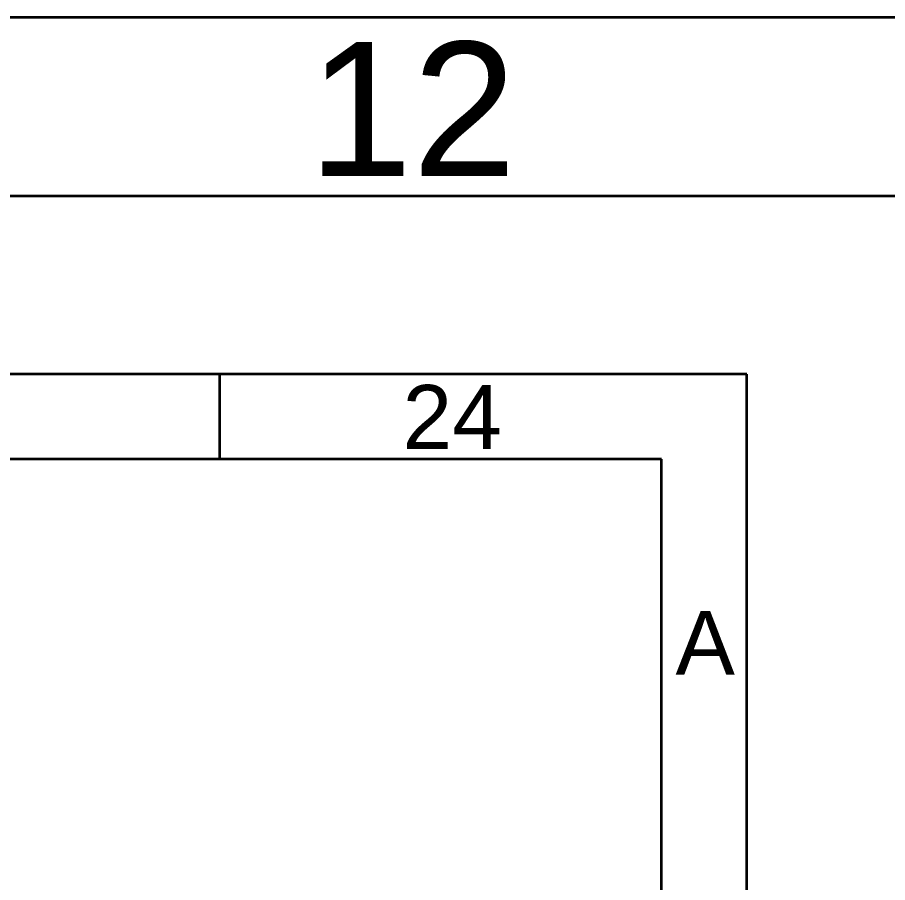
# Model space of a CAD drawing. Header units: millimetres. Extents: x -78 to 6757, y -2226 to 2184.
# Drawn here: x 2798.7 to 3003.1, y 1980.6 to 2183.8 of the extents above; entities that cross this region are included whole.
import ezdxf

# ---------------------------------------------------------------- set-up
doc = ezdxf.new("R2010")
doc.units = ezdxf.units.MM
doc.layers.add('Leoni-Framelayer', color=7, linetype='Continuous')
doc.styles.get("Standard").update_dxf_attribs({"font": 'TIMES.TTF'})
doc.linetypes.add('ZIPPED_TUBE', pattern='A,0.0001,-0.25,["~",Standard,S=1,R=0,X=-0.3,Y=-0.6],-0.25', length=0.5001)

# ---------------------------------------------------------------- blocks, each defined once
blk = doc.blocks.new('A2-frame')
at = {"layer": 'Leoni-Framelayer', "linetype": 'Continuous', "lineweight": 35}
for points in [[(0, 482.584), (594, 482.584), (594, 902.584), (0, 902.584)], [(4, 486.584), (590, 486.584), (590, 898.584), (4, 898.584)]]:
    blk.add_lwpolyline(points, close=True, dxfattribs=at)
at = {"layer": 'Leoni-Framelayer', "linetype": 'Continuous', "lineweight": 35, "insert": (285.175, 902.038), "char_height": 3, "width": 0.33998, "attachment_point": 3}
blk.add_mtext('{\\fArial|b0|i0|c0|p34;12}', dxfattribs=at)
blk = doc.blocks.new('1st page')
at = {"color": 92, "linetype": 'Continuous'}
blk.add_lwpolyline([(0, 0), (0, 2100), (2970.01, 2100), (2970.01, 0), (0, 0), (0, 0)], dxfattribs=at)
at = {"layer": 'Leoni-Framelayer', "linetype": 'Continuous', "lineweight": 35}
blk.add_line((2846.25, 2080), (2846.25, 2100), dxfattribs=at)
for points in [[(0, 0), (2970, 0), (2970, 2100), (0, 2100)], [(20, 20), (2950, 20), (2950, 2080), (20, 2080)]]:
    blk.add_lwpolyline(points, close=True, dxfattribs=at)
at = {"layer": 'Leoni-Framelayer', "linetype": 'Continuous', "lineweight": 35, "insert": (2912.48, 2097.45), "char_height": 15, "width": 1.6999, "attachment_point": 3}
blk.add_mtext('{\\fArial|b0|i0|c0|p34;24}', dxfattribs=at)

msp = doc.modelspace()

# ---------------------------------------------------------------- linework, layer by layer
at = {"color": 92, "linetype": 'Continuous'}
msp.add_lwpolyline([(-78.39, -2226.21), (-78.39, 2183.79), (6158.63, 2183.79), (6158.63, -2226.21), (-78.39, -2226.21), (-78.39, -2226.21)], dxfattribs=at)

# ---------------------------------------------------------------- block references
at = {"linetype": 'ZIPPED_TUBE'}
msp.add_blockref('1st page', (0, 0), dxfattribs=at)
at = {"layer": 'Leoni-Framelayer', "linetype": 'Continuous', "lineweight": 35, "xscale": 10.5, "yscale": 10.5, "zscale": 10.5}
msp.add_blockref('A2-frame', (-78.39, -7293.35), dxfattribs=at)

# ---------------------------------------------------------------- texts
at = {"layer": 'Leoni-Framelayer', "linetype": 'Continuous', "lineweight": 35, "insert": (2953.27, 2044.39), "char_height": 15, "width": 1.6999, "attachment_point": 1}
msp.add_mtext('{\\fArial|b0|i0|c0|p34;A}', dxfattribs=at)

doc.saveas('drawing.dxf')
